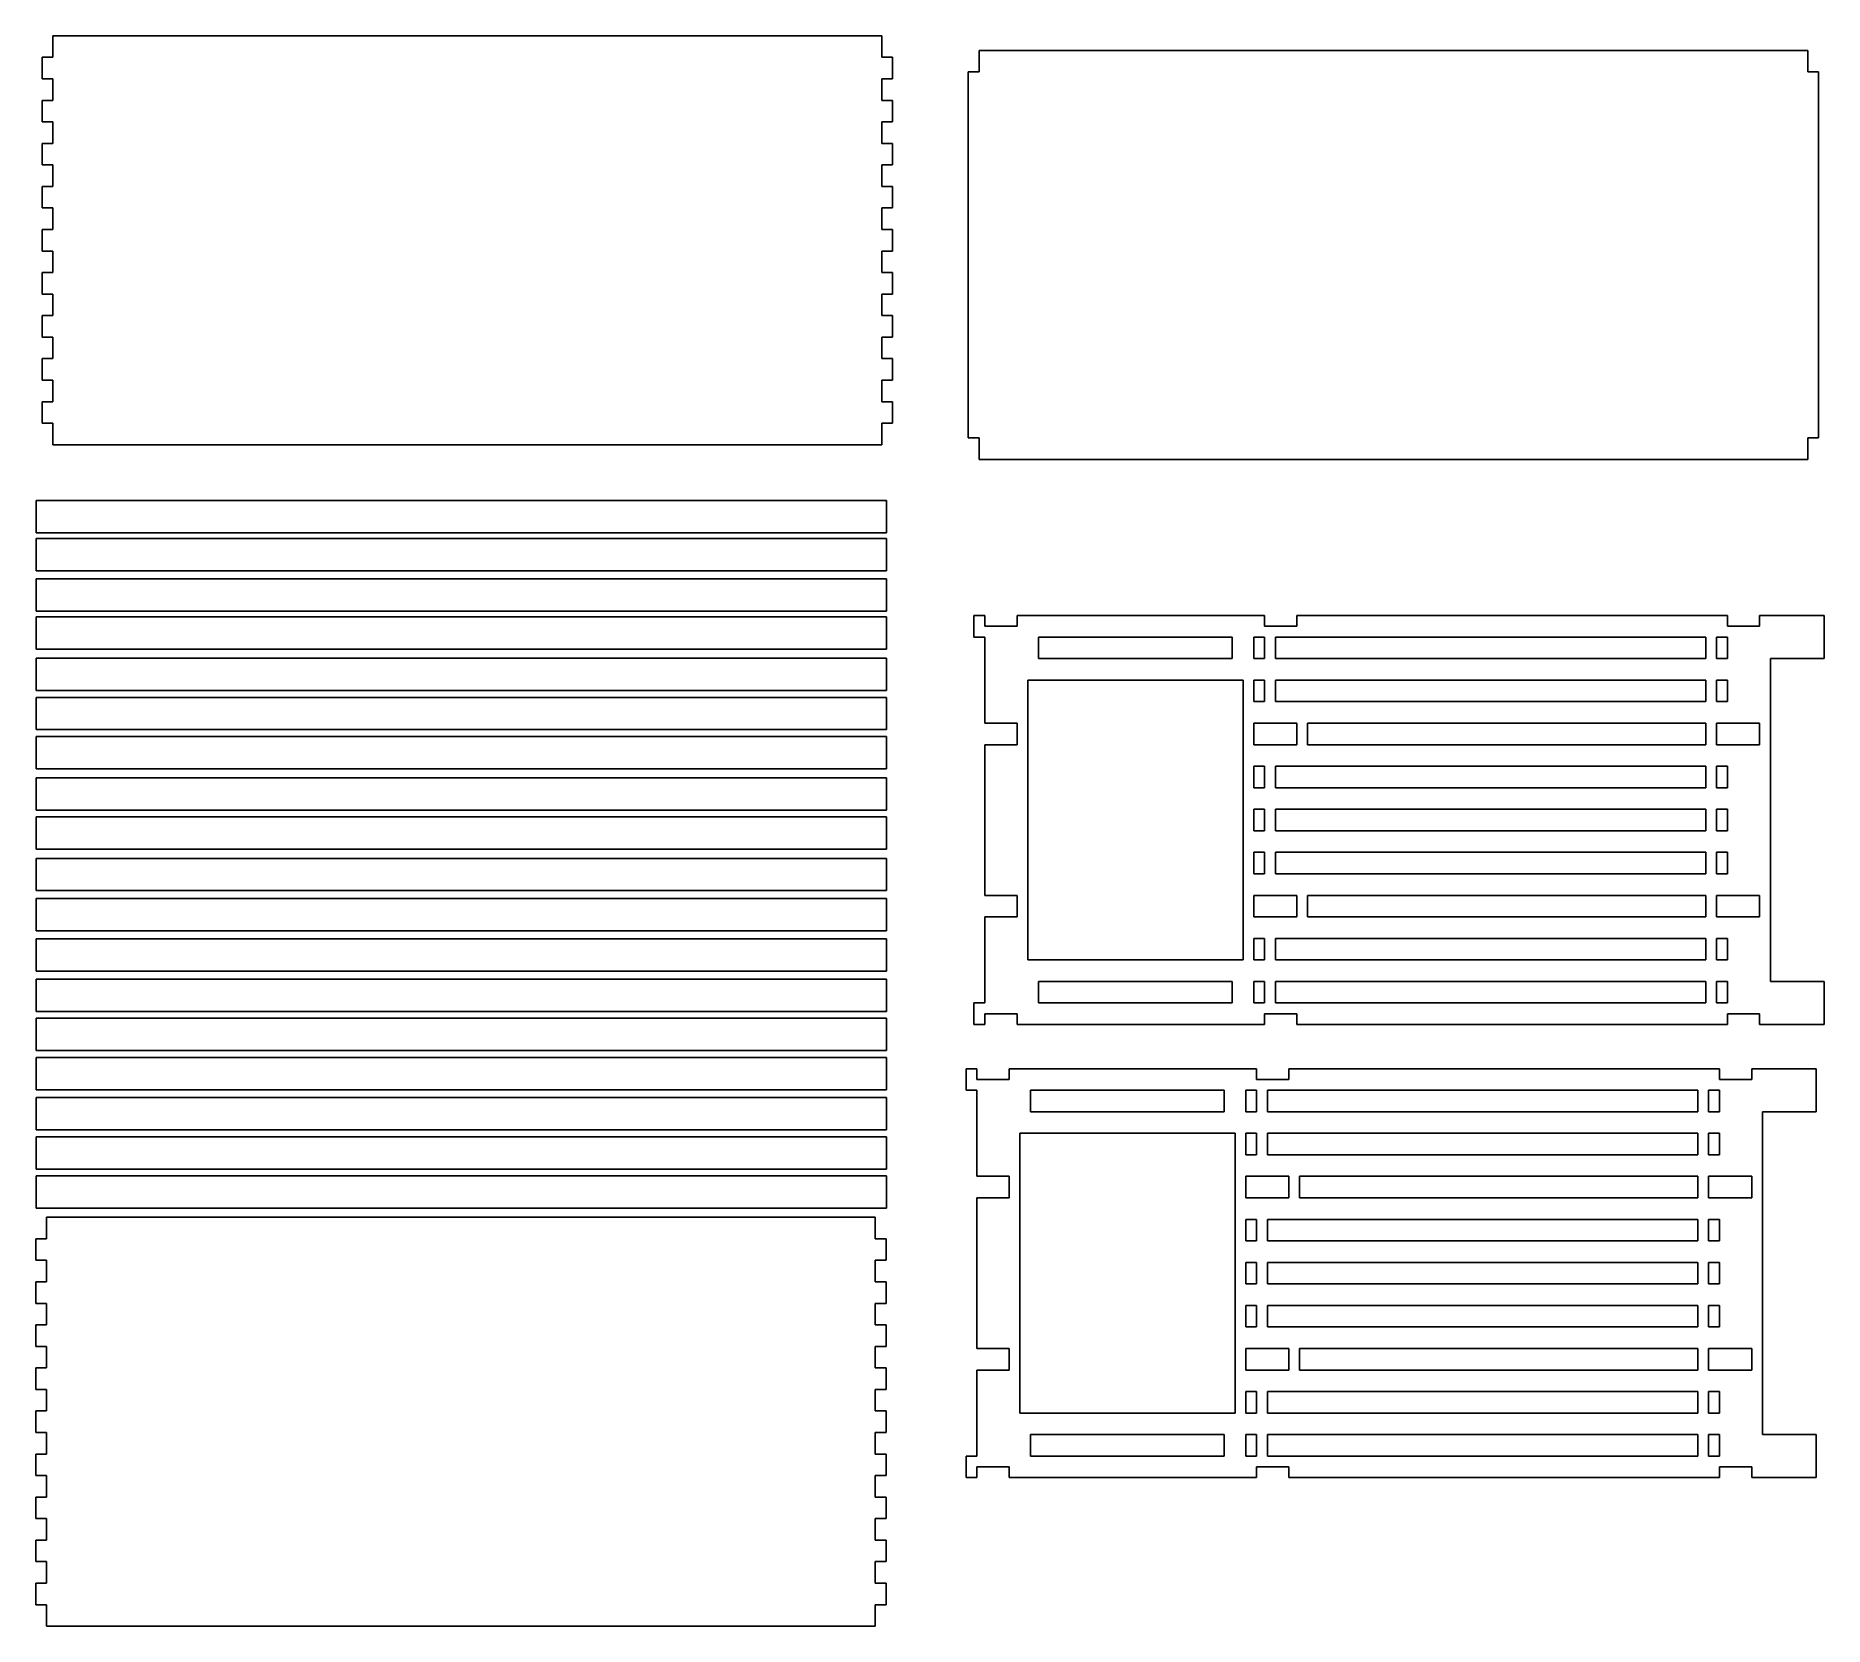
# Model space of a CAD drawing. Extents: x -49.1 to 49.1, y -43.6 to 43.6.
import ezdxf

# ---------------------------------------------------------------- set-up
doc = ezdxf.new("R2010")
doc.units = 0
doc.header["$MEASUREMENT"] = 0
doc.layers.get('0').update_dxf_attribs({"linetype": 'CONTINUOUS'})

msp = doc.modelspace()

# ---------------------------------------------------------------- linework, layer by layer
for p, q in [((-48.124, 42.457), (-48.124, 43.638)), ((-48.124, 43.638), (-2.649, 43.638)), ((-2.649, 43.638), (-2.649, 42.457)), ((-48.714, 41.275), (-48.714, 42.457)), ((-48.714, 42.457), (-48.124, 42.457)), ((-2.649, 42.457), (-2.058, 42.457)), ((-2.058, 42.457), (-2.058, 41.275)), ((2.692, 42.833), (2.692, 41.651)), ((48.167, 42.833), (2.692, 42.833)), ((48.167, 41.651), (48.167, 42.833)), ((-48.124, 41.275), (-48.714, 41.275)), ((-48.124, 40.094), (-48.124, 41.275)), ((-2.649, 41.275), (-2.649, 40.094)), ((-2.058, 41.275), (-2.649, 41.275)), ((2.692, 41.651), (2.102, 41.651)), ((2.102, 41.651), (2.102, 21.572)), ((48.758, 41.651), (48.167, 41.651)), ((48.758, 21.572), (48.758, 41.651)), ((-48.714, 40.094), (-48.124, 40.094)), ((-48.714, 38.913), (-48.714, 40.094)), ((-2.649, 40.094), (-2.058, 40.094)), ((-2.058, 40.094), (-2.058, 38.913)), ((-48.124, 38.913), (-48.714, 38.913)), ((-48.124, 37.732), (-48.124, 38.913)), ((-2.649, 38.913), (-2.649, 37.732)), ((-2.058, 38.913), (-2.649, 38.913)), ((-48.714, 37.732), (-48.124, 37.732)), ((-48.714, 36.551), (-48.714, 37.732)), ((-2.649, 37.732), (-2.058, 37.732)), ((-2.058, 37.732), (-2.058, 36.551)), ((-48.124, 36.551), (-48.714, 36.551)), ((-48.124, 35.37), (-48.124, 36.551)), ((-2.058, 36.551), (-2.649, 36.551)), ((-2.649, 36.551), (-2.649, 35.37)), ((-48.714, 34.188), (-48.714, 35.37)), ((-48.714, 35.37), (-48.124, 35.37)), ((-2.649, 35.37), (-2.058, 35.37)), ((-2.058, 35.37), (-2.058, 34.188)), ((-48.124, 34.188), (-48.714, 34.188)), ((-48.124, 33.007), (-48.124, 34.188)), ((-2.649, 34.188), (-2.649, 33.007)), ((-2.058, 34.188), (-2.649, 34.188)), ((-48.714, 33.007), (-48.124, 33.007)), ((-48.714, 31.826), (-48.714, 33.007)), ((-2.649, 33.007), (-2.058, 33.007)), ((-2.058, 33.007), (-2.058, 31.826)), ((-48.124, 31.826), (-48.714, 31.826)), ((-48.124, 30.645), (-48.124, 31.826)), ((-2.058, 31.826), (-2.649, 31.826)), ((-2.649, 31.826), (-2.649, 30.645)), ((-48.714, 29.464), (-48.714, 30.645)), ((-48.714, 30.645), (-48.124, 30.645)), ((-2.649, 30.645), (-2.058, 30.645)), ((-2.058, 30.645), (-2.058, 29.464)), ((-48.124, 29.464), (-48.714, 29.464)), ((-48.124, 28.283), (-48.124, 29.464)), ((-2.649, 29.464), (-2.649, 28.283)), ((-2.058, 29.464), (-2.649, 29.464)), ((-48.714, 28.283), (-48.124, 28.283)), ((-48.714, 27.101), (-48.714, 28.283)), ((-2.649, 28.283), (-2.058, 28.283)), ((-2.058, 28.283), (-2.058, 27.101)), ((-48.124, 27.101), (-48.714, 27.101)), ((-48.124, 25.92), (-48.124, 27.101)), ((-2.058, 27.101), (-2.649, 27.101)), ((-2.649, 27.101), (-2.649, 25.92)), ((-48.714, 25.92), (-48.124, 25.92)), ((-48.714, 24.739), (-48.714, 25.92)), ((-2.649, 25.92), (-2.058, 25.92)), ((-2.058, 25.92), (-2.058, 24.739)), ((-48.124, 24.739), (-48.714, 24.739)), ((-48.124, 23.558), (-48.124, 24.739)), ((-2.058, 24.739), (-2.649, 24.739)), ((-2.649, 24.739), (-2.649, 23.558)), ((-48.714, 23.558), (-48.124, 23.558)), ((-48.714, 22.377), (-48.714, 23.558)), ((-2.649, 23.558), (-2.058, 23.558)), ((-2.058, 23.558), (-2.058, 22.377)), ((-48.124, 22.377), (-48.714, 22.377)), ((-48.124, 21.196), (-48.124, 22.377)), ((-2.649, 22.377), (-2.649, 21.196)), ((-2.058, 22.377), (-2.649, 22.377)), ((-2.649, 21.196), (-48.124, 21.196)), ((2.102, 21.572), (2.692, 21.572)), ((2.692, 21.572), (2.692, 20.391)), ((48.167, 21.572), (48.758, 21.572)), ((48.167, 20.391), (48.167, 21.572)), ((2.692, 20.391), (48.167, 20.391)), ((-49.047, 18.13), (-49.047, 16.359)), ((-2.392, 18.13), (-49.047, 18.13)), ((-2.392, 16.359), (-2.392, 18.13)), ((-2.392, 16.359), (-49.047, 16.359)), ((-2.392, 16.046), (-49.047, 16.046)), ((-49.047, 16.046), (-49.047, 14.274)), ((-2.392, 14.274), (-2.392, 16.046)), ((-2.392, 14.274), (-49.047, 14.274)), ((-49.047, 13.837), (-49.047, 12.065)), ((-2.392, 13.837), (-49.047, 13.837)), ((-2.392, 12.065), (-2.392, 13.837)), ((-2.392, 12.065), (-49.047, 12.065)), ((3.005, 11.822), (2.414, 11.822)), ((2.414, 11.822), (2.414, 10.641)), ((3.005, 11.232), (3.005, 11.822)), ((18.359, 11.822), (4.777, 11.822)), ((4.777, 11.822), (4.777, 11.232)), ((18.359, 11.232), (18.359, 11.822)), ((43.753, 11.822), (20.131, 11.822)), ((20.131, 11.822), (20.131, 11.232)), ((43.753, 11.232), (43.753, 11.822)), ((49.068, 11.822), (45.525, 11.822)), ((45.525, 11.822), (45.525, 11.232)), ((49.068, 9.46), (49.068, 11.822)), ((-2.392, 11.753), (-49.047, 11.753)), ((-49.047, 11.753), (-49.047, 9.981)), ((-2.392, 9.981), (-2.392, 11.753)), ((4.777, 11.232), (3.005, 11.232)), ((20.131, 11.232), (18.359, 11.232)), ((45.525, 11.232), (43.753, 11.232)), ((-2.392, 9.981), (-49.047, 9.981)), ((2.414, 10.641), (3.005, 10.641)), ((3.005, 10.641), (3.005, 5.917)), ((5.958, 10.641), (5.958, 9.46)), ((16.588, 10.641), (5.958, 10.641)), ((16.588, 9.46), (16.588, 10.641)), ((17.769, 10.641), (17.769, 9.46)), ((18.359, 10.641), (17.769, 10.641)), ((18.359, 9.46), (18.359, 10.641)), ((18.95, 10.641), (18.95, 9.46)), ((42.572, 10.641), (18.95, 10.641)), ((42.572, 9.46), (42.572, 10.641)), ((43.753, 10.641), (43.163, 10.641)), ((43.163, 10.641), (43.163, 9.46)), ((43.753, 9.46), (43.753, 10.641)), ((-49.047, 9.481), (-49.047, 7.709)), ((-2.392, 9.481), (-49.047, 9.481)), ((-2.392, 7.709), (-2.392, 9.481)), ((5.958, 9.46), (16.588, 9.46)), ((17.769, 9.46), (18.359, 9.46)), ((18.95, 9.46), (42.572, 9.46)), ((43.163, 9.46), (43.753, 9.46)), ((46.116, -8.257), (46.116, 9.46)), ((46.116, 9.46), (49.068, 9.46)), ((5.367, -7.076), (5.367, 8.279)), ((5.367, 8.279), (17.178, 8.279)), ((17.178, 8.279), (17.178, -7.076)), ((18.359, 8.279), (17.769, 8.279)), ((17.769, 8.279), (17.769, 7.098)), ((18.359, 7.098), (18.359, 8.279)), ((18.95, 8.279), (18.95, 7.098)), ((42.572, 8.279), (18.95, 8.279)), ((42.572, 7.098), (42.572, 8.279)), ((43.163, 8.279), (43.163, 7.098)), ((43.753, 8.279), (43.163, 8.279)), ((43.753, 7.098), (43.753, 8.279)), ((-2.392, 7.709), (-49.047, 7.709)), ((-2.392, 7.334), (-49.047, 7.334)), ((-49.047, 7.334), (-49.047, 5.562)), ((-2.392, 5.562), (-2.392, 7.334)), ((17.769, 7.098), (18.359, 7.098)), ((18.95, 7.098), (42.572, 7.098)), ((43.163, 7.098), (43.753, 7.098)), ((3.005, 5.917), (4.777, 5.917)), ((4.777, 5.917), (4.777, 4.736)), ((17.769, 5.917), (17.769, 4.736)), ((20.131, 5.917), (17.769, 5.917)), ((20.131, 4.736), (20.131, 5.917)), ((42.572, 5.917), (20.722, 5.917)), ((20.722, 5.917), (20.722, 4.736)), ((42.572, 4.736), (42.572, 5.917)), ((43.163, 5.917), (43.163, 4.736)), ((45.525, 5.917), (43.163, 5.917)), ((45.525, 4.736), (45.525, 5.917)), ((-2.392, 5.562), (-49.047, 5.562)), ((-2.392, 5.187), (-49.047, 5.187)), ((-49.047, 5.187), (-49.047, 3.416)), ((-2.392, 3.416), (-2.392, 5.187)), ((4.777, 4.736), (3.005, 4.736)), ((3.005, 4.736), (3.005, -3.532)), ((17.769, 4.736), (20.131, 4.736)), ((20.722, 4.736), (42.572, 4.736)), ((43.163, 4.736), (45.525, 4.736)), ((-2.392, 3.416), (-49.047, 3.416)), ((17.769, 3.554), (17.769, 2.373)), ((18.359, 3.554), (17.769, 3.554)), ((18.359, 2.373), (18.359, 3.554)), ((42.572, 3.554), (18.95, 3.554)), ((18.95, 3.554), (18.95, 2.373)), ((42.572, 2.373), (42.572, 3.554)), ((43.163, 3.554), (43.163, 2.373)), ((43.753, 3.554), (43.163, 3.554)), ((43.753, 2.373), (43.753, 3.554)), ((-2.392, 2.916), (-49.047, 2.916)), ((-49.047, 2.916), (-49.047, 1.144)), ((-2.392, 1.144), (-2.392, 2.916)), ((17.769, 2.373), (18.359, 2.373)), ((18.95, 2.373), (42.572, 2.373)), ((43.163, 2.373), (43.753, 2.373)), ((-2.392, 1.144), (-49.047, 1.144)), ((17.769, 1.192), (17.769, 0.011)), ((18.359, 1.192), (17.769, 1.192)), ((18.359, 0.011), (18.359, 1.192)), ((18.95, 1.192), (18.95, 0.011)), ((42.572, 1.192), (18.95, 1.192)), ((42.572, 0.011), (42.572, 1.192)), ((43.753, 1.192), (43.163, 1.192)), ((43.163, 1.192), (43.163, 0.011)), ((43.753, 0.011), (43.753, 1.192)), ((-2.392, 0.769), (-49.047, 0.769)), ((-49.047, 0.769), (-49.047, -1.003)), ((-2.392, -1.003), (-2.392, 0.769)), ((17.769, 0.011), (18.359, 0.011)), ((18.95, 0.011), (42.572, 0.011)), ((43.163, 0.011), (43.753, 0.011)), ((-2.392, -1.003), (-49.047, -1.003)), ((-49.047, -1.503), (-49.047, -3.274)), ((-2.392, -1.503), (-49.047, -1.503)), ((-2.392, -3.274), (-2.392, -1.503)), ((18.359, -1.17), (17.769, -1.17)), ((17.769, -1.17), (17.769, -2.351)), ((18.359, -2.351), (18.359, -1.17)), ((18.95, -1.17), (18.95, -2.351)), ((42.572, -1.17), (18.95, -1.17)), ((42.572, -2.351), (42.572, -1.17)), ((43.753, -1.17), (43.163, -1.17)), ((43.163, -1.17), (43.163, -2.351)), ((43.753, -2.351), (43.753, -1.17)), ((17.769, -2.351), (18.359, -2.351)), ((18.95, -2.351), (42.572, -2.351)), ((43.163, -2.351), (43.753, -2.351)), ((-2.392, -3.274), (-49.047, -3.274)), ((-2.392, -3.712), (-49.047, -3.712)), ((-49.047, -3.712), (-49.047, -5.484)), ((-2.392, -5.484), (-2.392, -3.712)), ((3.005, -3.532), (4.777, -3.532)), ((4.777, -3.532), (4.777, -4.713)), ((17.769, -3.532), (17.769, -4.713)), ((20.131, -3.532), (17.769, -3.532)), ((20.131, -4.713), (20.131, -3.532)), ((42.572, -3.532), (20.722, -3.532)), ((20.722, -3.532), (20.722, -4.713)), ((42.572, -4.713), (42.572, -3.532)), ((45.525, -3.532), (43.163, -3.532)), ((43.163, -3.532), (43.163, -4.713)), ((45.525, -4.713), (45.525, -3.532)), ((4.777, -4.713), (3.005, -4.713)), ((3.005, -4.713), (3.005, -9.438)), ((17.769, -4.713), (20.131, -4.713)), ((20.722, -4.713), (42.572, -4.713)), ((43.163, -4.713), (45.525, -4.713)), ((-2.392, -5.484), (-49.047, -5.484)), ((-2.392, -5.921), (-49.047, -5.921)), ((-49.047, -5.921), (-49.047, -7.693)), ((-2.392, -7.693), (-2.392, -5.921)), ((17.769, -5.895), (17.769, -7.076)), ((18.359, -5.895), (17.769, -5.895)), ((18.359, -7.076), (18.359, -5.895)), ((42.572, -5.895), (18.95, -5.895)), ((18.95, -5.895), (18.95, -7.076)), ((42.572, -7.076), (42.572, -5.895)), ((43.163, -5.895), (43.163, -7.076)), ((43.753, -5.895), (43.163, -5.895)), ((43.753, -7.076), (43.753, -5.895)), ((-49.047, -7.693), (-2.392, -7.693)), ((17.178, -7.076), (5.367, -7.076)), ((17.769, -7.076), (18.359, -7.076)), ((18.95, -7.076), (42.572, -7.076)), ((43.163, -7.076), (43.753, -7.076)), ((-2.392, -8.13), (-49.047, -8.13)), ((-49.047, -8.13), (-49.047, -9.902)), ((-2.392, -9.902), (-2.392, -8.13)), ((5.958, -8.257), (5.958, -9.438)), ((16.588, -8.257), (5.958, -8.257)), ((16.588, -9.438), (16.588, -8.257)), ((17.769, -8.257), (17.769, -9.438)), ((18.359, -8.257), (17.769, -8.257)), ((18.359, -9.438), (18.359, -8.257)), ((18.95, -8.257), (18.95, -9.438)), ((42.572, -8.257), (18.95, -8.257)), ((42.572, -9.438), (42.572, -8.257)), ((43.163, -8.257), (43.163, -9.438)), ((43.753, -8.257), (43.163, -8.257)), ((43.753, -9.438), (43.753, -8.257)), ((49.068, -8.257), (46.116, -8.257)), ((49.068, -10.619), (49.068, -8.257)), ((3.005, -9.438), (2.414, -9.438)), ((2.414, -9.438), (2.414, -10.619)), ((5.958, -9.438), (16.588, -9.438)), ((17.769, -9.438), (18.359, -9.438)), ((18.95, -9.438), (42.572, -9.438)), ((43.163, -9.438), (43.753, -9.438)), ((-2.392, -9.902), (-49.047, -9.902)), ((-2.392, -10.277), (-49.047, -10.277)), ((-49.047, -10.277), (-49.047, -12.049)), ((-2.392, -12.049), (-2.392, -10.277)), ((2.414, -10.619), (3.005, -10.619)), ((3.005, -10.619), (3.005, -10.028)), ((3.005, -10.028), (4.777, -10.028)), ((4.777, -10.028), (4.777, -10.619)), ((4.777, -10.619), (18.359, -10.619)), ((18.359, -10.619), (18.359, -10.028)), ((18.359, -10.028), (20.131, -10.028)), ((20.131, -10.028), (20.131, -10.619)), ((20.131, -10.619), (43.753, -10.619)), ((43.753, -10.619), (43.753, -10.028)), ((43.753, -10.028), (45.525, -10.028)), ((45.525, -10.028), (45.525, -10.619)), ((45.525, -10.619), (49.068, -10.619)), ((-2.392, -12.049), (-49.047, -12.049)), ((-2.392, -12.424), (-49.047, -12.424)), ((-49.047, -12.424), (-49.047, -14.196)), ((-2.392, -14.196), (-2.392, -12.424)), ((2.568, -13.042), (1.977, -13.042)), ((1.977, -13.042), (1.977, -14.223)), ((2.568, -13.633), (2.568, -13.042)), ((4.339, -13.633), (2.568, -13.633)), ((17.922, -13.042), (4.339, -13.042)), ((4.339, -13.042), (4.339, -13.633)), ((17.922, -13.633), (17.922, -13.042)), ((19.694, -13.633), (17.922, -13.633)), ((19.694, -13.042), (19.694, -13.633)), ((43.316, -13.042), (19.694, -13.042)), ((43.316, -13.633), (43.316, -13.042)), ((45.087, -13.633), (43.316, -13.633)), ((48.631, -13.042), (45.087, -13.042)), ((45.087, -13.042), (45.087, -13.633)), ((48.631, -15.404), (48.631, -13.042)), ((-2.392, -14.196), (-49.047, -14.196)), ((-2.392, -14.633), (-49.047, -14.633)), ((-49.047, -14.633), (-49.047, -16.405)), ((-2.392, -16.405), (-2.392, -14.633)), ((1.977, -14.223), (2.568, -14.223)), ((2.568, -14.223), (2.568, -18.948)), ((5.52, -14.223), (5.52, -15.404)), ((16.15, -14.223), (5.52, -14.223)), ((16.15, -15.404), (16.15, -14.223)), ((17.331, -14.223), (17.331, -15.404)), ((17.922, -14.223), (17.331, -14.223)), ((17.922, -15.404), (17.922, -14.223)), ((42.135, -14.223), (18.512, -14.223)), ((18.512, -14.223), (18.512, -15.404)), ((42.135, -15.404), (42.135, -14.223)), ((43.316, -14.223), (42.725, -14.223)), ((42.725, -14.223), (42.725, -15.404)), ((43.316, -15.404), (43.316, -14.223)), ((5.52, -15.404), (16.15, -15.404)), ((17.331, -15.404), (17.922, -15.404)), ((18.512, -15.404), (42.135, -15.404)), ((42.725, -15.404), (43.316, -15.404)), ((45.678, -15.404), (48.631, -15.404)), ((45.678, -33.121), (45.678, -15.404)), ((-2.392, -16.405), (-49.047, -16.405)), ((4.93, -31.94), (4.93, -16.586)), ((4.93, -16.586), (16.741, -16.586)), ((16.741, -16.586), (16.741, -31.94)), ((17.331, -16.586), (17.331, -17.767)), ((17.922, -16.586), (17.331, -16.586)), ((17.922, -17.767), (17.922, -16.586)), ((18.512, -16.586), (18.512, -17.767)), ((42.135, -16.586), (18.512, -16.586)), ((42.135, -17.767), (42.135, -16.586)), ((42.725, -16.586), (42.725, -17.767)), ((43.316, -16.586), (42.725, -16.586)), ((43.316, -17.767), (43.316, -16.586)), ((-2.392, -16.78), (-49.047, -16.78)), ((-49.047, -16.78), (-49.047, -18.552)), ((-2.392, -18.552), (-2.392, -16.78)), ((-2.392, -18.552), (-49.047, -18.552)), ((17.331, -17.767), (17.922, -17.767)), ((18.512, -17.767), (42.135, -17.767)), ((42.725, -17.767), (43.316, -17.767)), ((-2.392, -18.927), (-49.047, -18.927)), ((-49.047, -18.927), (-49.047, -20.698)), ((-2.392, -20.698), (-2.392, -18.927)), ((2.568, -18.948), (4.339, -18.948)), ((4.339, -18.948), (4.339, -20.129)), ((17.331, -18.948), (17.331, -20.129)), ((19.694, -18.948), (17.331, -18.948)), ((19.694, -20.129), (19.694, -18.948)), ((20.284, -18.948), (20.284, -20.129)), ((42.135, -18.948), (20.284, -18.948)), ((42.135, -20.129), (42.135, -18.948)), ((42.725, -18.948), (42.725, -20.129)), ((45.087, -18.948), (42.725, -18.948)), ((45.087, -20.129), (45.087, -18.948)), ((2.568, -20.129), (2.568, -28.397)), ((4.339, -20.129), (2.568, -20.129)), ((17.331, -20.129), (19.694, -20.129)), ((20.284, -20.129), (42.135, -20.129)), ((42.725, -20.129), (45.087, -20.129)), ((-49.047, -20.698), (-2.392, -20.698)), ((-48.478, -22.377), (-48.478, -21.196)), ((-48.478, -21.196), (-3.003, -21.196)), ((-3.003, -21.196), (-3.003, -22.377)), ((17.331, -21.31), (17.331, -22.491)), ((17.922, -21.31), (17.331, -21.31)), ((17.922, -22.491), (17.922, -21.31)), ((18.512, -21.31), (18.512, -22.491)), ((42.135, -21.31), (18.512, -21.31)), ((42.135, -22.491), (42.135, -21.31)), ((42.725, -21.31), (42.725, -22.491)), ((43.316, -21.31), (42.725, -21.31)), ((43.316, -22.491), (43.316, -21.31)), ((-49.068, -23.558), (-49.068, -22.377)), ((-49.068, -22.377), (-48.478, -22.377)), ((-3.003, -22.377), (-2.413, -22.377)), ((-2.413, -22.377), (-2.413, -23.558)), ((17.331, -22.491), (17.922, -22.491)), ((18.512, -22.491), (42.135, -22.491)), ((42.725, -22.491), (43.316, -22.491)), ((-48.478, -23.558), (-49.068, -23.558)), ((-48.478, -24.739), (-48.478, -23.558)), ((-3.003, -23.558), (-3.003, -24.739)), ((-2.413, -23.558), (-3.003, -23.558)), ((17.922, -23.672), (17.331, -23.672)), ((17.331, -23.672), (17.331, -24.853)), ((17.922, -24.853), (17.922, -23.672)), ((18.512, -23.672), (18.512, -24.853)), ((42.135, -23.672), (18.512, -23.672)), ((42.135, -24.853), (42.135, -23.672)), ((42.725, -23.672), (42.725, -24.853)), ((43.316, -23.672), (42.725, -23.672)), ((43.316, -24.853), (43.316, -23.672)), ((-49.068, -25.92), (-49.068, -24.739)), ((-49.068, -24.739), (-48.478, -24.739)), ((-3.003, -24.739), (-2.413, -24.739)), ((-2.413, -24.739), (-2.413, -25.92)), ((17.331, -24.853), (17.922, -24.853)), ((18.512, -24.853), (42.135, -24.853)), ((42.725, -24.853), (43.316, -24.853)), ((-48.478, -25.92), (-49.068, -25.92)), ((-48.478, -27.101), (-48.478, -25.92)), ((-3.003, -25.92), (-3.003, -27.101)), ((-2.413, -25.92), (-3.003, -25.92)), ((17.331, -26.034), (17.331, -27.216)), ((17.922, -26.034), (17.331, -26.034)), ((17.922, -27.216), (17.922, -26.034)), ((42.135, -26.034), (18.512, -26.034)), ((18.512, -26.034), (18.512, -27.216)), ((42.135, -27.216), (42.135, -26.034)), ((42.725, -26.034), (42.725, -27.216)), ((43.316, -26.034), (42.725, -26.034)), ((43.316, -27.216), (43.316, -26.034)), ((-49.068, -27.101), (-48.478, -27.101)), ((-49.068, -28.283), (-49.068, -27.101)), ((-3.003, -27.101), (-2.413, -27.101)), ((-2.413, -27.101), (-2.413, -28.283)), ((17.331, -27.216), (17.922, -27.216)), ((18.512, -27.216), (42.135, -27.216)), ((42.725, -27.216), (43.316, -27.216)), ((-48.478, -28.283), (-49.068, -28.283)), ((-48.478, -29.464), (-48.478, -28.283)), ((-3.003, -28.283), (-3.003, -29.464)), ((-2.413, -28.283), (-3.003, -28.283)), ((2.568, -28.397), (4.339, -28.397)), ((4.339, -28.397), (4.339, -29.578)), ((19.694, -28.397), (17.331, -28.397)), ((17.331, -28.397), (17.331, -29.578)), ((19.694, -29.578), (19.694, -28.397)), ((20.284, -28.397), (20.284, -29.578)), ((42.135, -28.397), (20.284, -28.397)), ((42.135, -29.578), (42.135, -28.397)), ((42.725, -28.397), (42.725, -29.578)), ((45.087, -28.397), (42.725, -28.397)), ((45.087, -29.578), (45.087, -28.397)), ((-49.068, -30.645), (-49.068, -29.464)), ((-49.068, -29.464), (-48.478, -29.464)), ((-3.003, -29.464), (-2.413, -29.464)), ((-2.413, -29.464), (-2.413, -30.645)), ((2.568, -29.578), (2.568, -34.302)), ((4.339, -29.578), (2.568, -29.578)), ((17.331, -29.578), (19.694, -29.578)), ((20.284, -29.578), (42.135, -29.578)), ((42.725, -29.578), (45.087, -29.578)), ((-48.478, -30.645), (-49.068, -30.645)), ((-48.478, -31.826), (-48.478, -30.645)), ((-3.003, -30.645), (-3.003, -31.826)), ((-2.413, -30.645), (-3.003, -30.645)), ((17.331, -30.759), (17.331, -31.94)), ((17.922, -30.759), (17.331, -30.759)), ((17.922, -31.94), (17.922, -30.759)), ((42.135, -30.759), (18.512, -30.759)), ((18.512, -30.759), (18.512, -31.94)), ((42.135, -31.94), (42.135, -30.759)), ((43.316, -30.759), (42.725, -30.759)), ((42.725, -30.759), (42.725, -31.94)), ((43.316, -31.94), (43.316, -30.759)), ((-49.068, -31.826), (-48.478, -31.826)), ((-49.068, -33.007), (-49.068, -31.826)), ((-3.003, -31.826), (-2.413, -31.826)), ((-2.413, -31.826), (-2.413, -33.007)), ((16.741, -31.94), (4.93, -31.94)), ((17.331, -31.94), (17.922, -31.94)), ((18.512, -31.94), (42.135, -31.94)), ((42.725, -31.94), (43.316, -31.94)), ((-48.478, -33.007), (-49.068, -33.007)), ((-48.478, -34.188), (-48.478, -33.007)), ((-3.003, -33.007), (-3.003, -34.188)), ((-2.413, -33.007), (-3.003, -33.007)), ((5.52, -33.121), (5.52, -34.302)), ((16.15, -33.121), (5.52, -33.121)), ((16.15, -34.302), (16.15, -33.121)), ((17.922, -33.121), (17.331, -33.121)), ((17.331, -33.121), (17.331, -34.302)), ((17.922, -34.302), (17.922, -33.121)), ((18.512, -33.121), (18.512, -34.302)), ((42.135, -33.121), (18.512, -33.121)), ((42.135, -34.302), (42.135, -33.121)), ((42.725, -33.121), (42.725, -34.302)), ((43.316, -33.121), (42.725, -33.121)), ((43.316, -34.302), (43.316, -33.121)), ((48.631, -33.121), (45.678, -33.121)), ((48.631, -35.483), (48.631, -33.121)), ((-49.068, -34.188), (-48.478, -34.188)), ((-49.068, -35.37), (-49.068, -34.188)), ((-3.003, -34.188), (-2.413, -34.188)), ((-2.413, -34.188), (-2.413, -35.37)), ((1.977, -34.302), (1.977, -35.483)), ((2.568, -34.302), (1.977, -34.302)), ((5.52, -34.302), (16.15, -34.302)), ((17.331, -34.302), (17.922, -34.302)), ((18.512, -34.302), (42.135, -34.302)), ((42.725, -34.302), (43.316, -34.302)), ((2.568, -35.483), (2.568, -34.893)), ((2.568, -34.893), (4.339, -34.893)), ((4.339, -34.893), (4.339, -35.483)), ((17.922, -35.483), (17.922, -34.893)), ((17.922, -34.893), (19.694, -34.893)), ((19.694, -34.893), (19.694, -35.483)), ((43.316, -35.483), (43.316, -34.893)), ((43.316, -34.893), (45.087, -34.893)), ((45.087, -34.893), (45.087, -35.483)), ((-48.478, -35.37), (-49.068, -35.37)), ((-48.478, -36.551), (-48.478, -35.37)), ((-3.003, -35.37), (-3.003, -36.551)), ((-2.413, -35.37), (-3.003, -35.37)), ((1.977, -35.483), (2.568, -35.483)), ((4.339, -35.483), (17.922, -35.483)), ((19.694, -35.483), (43.316, -35.483)), ((45.087, -35.483), (48.631, -35.483)), ((-49.068, -36.551), (-48.478, -36.551)), ((-49.068, -37.732), (-49.068, -36.551)), ((-3.003, -36.551), (-2.413, -36.551)), ((-2.413, -36.551), (-2.413, -37.732)), ((-48.478, -37.732), (-49.068, -37.732)), ((-48.478, -38.913), (-48.478, -37.732)), ((-3.003, -37.732), (-3.003, -38.913)), ((-2.413, -37.732), (-3.003, -37.732)), ((-49.068, -38.913), (-48.478, -38.913)), ((-49.068, -40.094), (-49.068, -38.913)), ((-3.003, -38.913), (-2.413, -38.913)), ((-2.413, -38.913), (-2.413, -40.094)), ((-48.478, -40.094), (-49.068, -40.094)), ((-48.478, -41.275), (-48.478, -40.094)), ((-3.003, -40.094), (-3.003, -41.275)), ((-2.413, -40.094), (-3.003, -40.094)), ((-49.068, -41.275), (-48.478, -41.275)), ((-49.068, -42.456), (-49.068, -41.275)), ((-3.003, -41.275), (-2.413, -41.275)), ((-2.413, -41.275), (-2.413, -42.456)), ((-48.478, -42.456), (-49.068, -42.456)), ((-48.478, -43.638), (-48.478, -42.456)), ((-3.003, -42.456), (-3.003, -43.638)), ((-2.413, -42.456), (-3.003, -42.456)), ((-3.003, -43.638), (-48.478, -43.638))]:
    msp.add_line(p, q)

doc.saveas('drawing.dxf')
